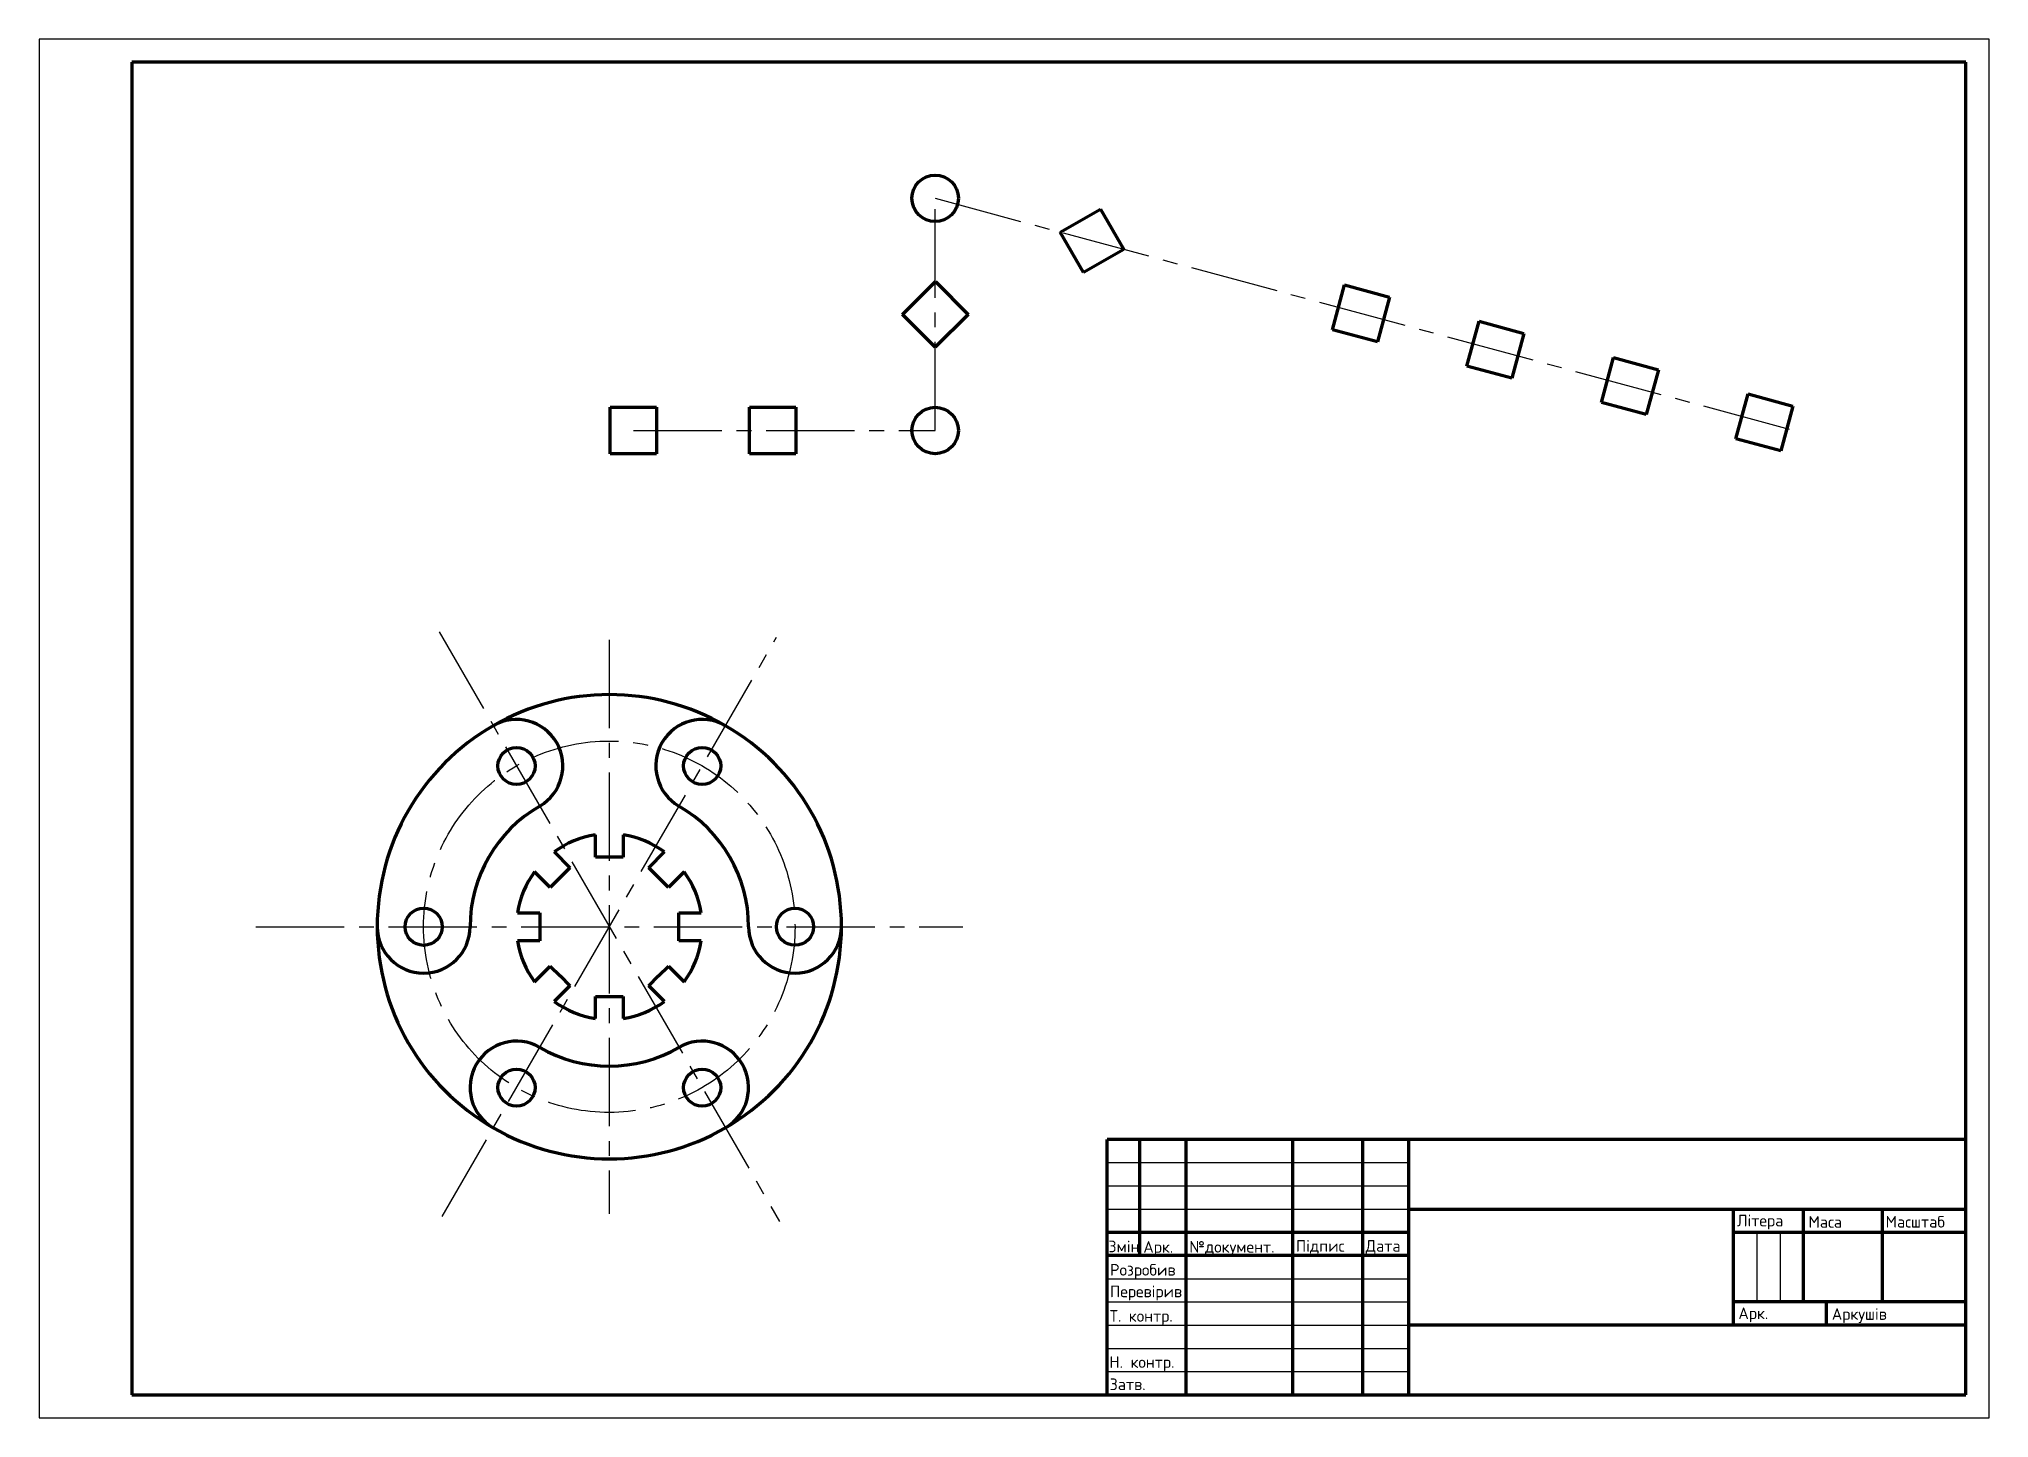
# Model space of a CAD drawing. Header units: millimetres. Extents: x -1865 to 420, y -531 to 297.
# Drawn here: x 0 to 420, y 0 to 297 of the extents above.
import ezdxf

# ---------------------------------------------------------------- set-up
doc = ezdxf.new("R2010")
doc.units = ezdxf.units.MM
doc.linetypes.add('CENTER2', pattern=[28.575, 19.05, -3.175, 3.175, -3.175])
doc.layers.get('0').update_dxf_attribs({"color": 31})
for name, color, linetype, lineweight in [('kontyr', 123, 'Continuous', 70), ('r-kontyr', 93, 'Continuous', 70), ('r-tonka', 151, 'Continuous', 25)]:
    doc.layers.add(name, color=color, linetype=linetype, lineweight=lineweight)
doc.layers.add('osi', color=51, linetype='CENTER2')
doc.layers.add('r-text', color=45, linetype='Continuous')
doc.styles.add('ДСТУ', font='isocpeur.ttf', dxfattribs={"height": 5})

# ---------------------------------------------------------------- blocks, each defined once
blk = doc.blocks.new('*U8')
at = {"layer": 'kontyr'}
for centre in [(-7.5, 14.64), (-27.5, -20)]:
    blk.add_circle(centre, 4, dxfattribs=at)
for centre, radius, start, end in [((12.5, -20), 50, 60, 180), ((-7.5, 14.64), 10, 300, 120), ((12.5, -20), 30, 120, 180), ((-27.5, -20), 10, 180, 0)]:
    blk.add_arc(centre, radius, start, end, dxfattribs=at)
blk = doc.blocks.new('*U9')
at = {"layer": 'kontyr', "color": 0, "linetype": 'ByBlock', "lineweight": -2, "transparency": 16777216}
blk.add_blockref('*U8', (123.48, 98.6), dxfattribs=at)
for p, rotation in [((159.55, 79.43), 240), ((124.91, 57.78), 120)]:
    blk.add_blockref('*U8', p, dxfattribs=dict(at, rotation=rotation))
blk = doc.blocks.new('*U10')
at = {"layer": 'kontyr'}
for p, q in [((-2.39, -1.43), (2.39, -1.43)), ((2.39, -1.43), (2.39, -4.43)), ((2.39, -7.43), (-2.39, -7.43)), ((2.39, -4.43), (2.39, -7.43))]:
    blk.add_line(p, q, dxfattribs=at)
blk.add_arc((17.39, -4.43), 20, 143.6269, 171.3731, dxfattribs=at)
blk = doc.blocks.new('*U11')
at = {"layer": 'kontyr', "color": 0, "linetype": 'ByBlock', "lineweight": -2, "transparency": 16777216}
for p, rotation in [((126.81, 94.03), 315.0000000000001), ((140.41, 95.99), 270.0000000000001), ((151.4, 87.76), 225), ((153.36, 74.17), 180), ((120.55, 69.44), 44.99999999999999), ((145.14, 63.18), 135), ((131.55, 61.22), 90)]:
    blk.add_blockref('*U10', p, dxfattribs=dict(at, rotation=rotation))
blk.add_blockref('*U10', (118.59, 83.03), dxfattribs=at)
blk = doc.blocks.new('*U28')
at = {"layer": 'kontyr'}
for p, q in [((-5, 5), (5, 5)), ((-5, -5), (-5, 5)), ((5, 5), (5, -5)), ((5, -5), (-5, -5))]:
    blk.add_line(p, q, dxfattribs=at)
blk = doc.blocks.new('*U30')
at = {"layer": 'kontyr'}
blk.add_circle((0, 0), 5, dxfattribs=at)
blk = doc.blocks.new('*U31')
at = {"layer": 'kontyr'}
for p, q in [((-7.09, 0), (0, 7.06)), ((0, 7.06), (7.06, -0.03)), ((-0.03, -7.09), (-7.09, 0)), ((7.06, -0.03), (-0.03, -7.09))]:
    blk.add_line(p, q, dxfattribs=at)
blk = doc.blocks.new('*U29')
at = {"layer": 'kontyr', "color": 0, "linetype": 'ByBlock', "lineweight": -2, "transparency": 16777216}
for name, p, rotation in [('*U30', (193.03, 262.69), 344.8759926916894), ('*U31', (226.82, 253.56), 344.8759926916894), ('*U31', (193.03, 237.69), 90.00000000000001), ('*U28', (284.74, 237.91), 344.8759926916894), ('*U28', (313.7, 230.08), 344.8759926916894), ('*U28', (342.66, 222.25), 344.8759926916894), ('*U28', (371.62, 214.43), 344.8759926916894)]:
    blk.add_blockref(name, p, dxfattribs=dict(at, rotation=rotation))
for name, p in [('*U28', (128.03, 212.69)), ('*U28', (158.03, 212.69)), ('*U30', (193.03, 212.69))]:
    blk.add_blockref(name, p, dxfattribs=at)

msp = doc.modelspace()

# ---------------------------------------------------------------- linework, layer by layer
for p, q in [((230, 60), (230, 60)), ((365, 45), (365, 45)), ((230, 35), (230, 35)), ((230, 35), (230, 35)), ((230, 35), (230, 35)), ((230, 35), (230, 35)), ((380, 25), (380, 25)), ((415, 20), (415, 20)), ((247, 5), (247, 5)), ((247, 5), (247, 5)), ((247, 5), (247, 5)), ((247, 5), (247, 5)), ((247, 5), (247, 5)), ((247, 5), (247, 5)), ((247, 5), (247, 5))]:
    msp.add_line(p, q)
at = {"layer": 'osi'}
for p, q in [((86.179, 169.295), (159.494, 42.308)), ((86.826, 43.429), (158.847, 168.173)), ((122.836, 167.608), (122.836, 43.994)), ((46.707, 105.801), (198.966, 105.801))]:
    msp.add_line(p, q, dxfattribs=at)
msp.add_lwpolyline([(128.029, 212.694), (193.029, 212.694), (193.029, 262.694), (378.029, 212.694)], dxfattribs=at)
msp.add_circle((122.836, 105.801), 40, dxfattribs=at)
at = {"layer": 'r-kontyr'}
for p, q in [((415, 292), (20, 292)), ((20, 292), (20, 5)), ((415, 5), (415, 292)), ((229.986, 60.006), (229.986, 5.006)), ((415.086, 60), (230.086, 60)), ((237, 60), (237, 35)), ((247, 60), (247, 5)), ((270, 60), (270, 5)), ((285.086, 60), (285.086, 5)), ((295, 60), (295, 5)), ((295, 45), (415, 45)), ((365, 20), (365, 45)), ((380, 45), (380, 25)), ((397, 45), (397, 25)), ((230, 40), (295, 40)), ((365, 40), (415, 40)), ((295, 35), (230, 35)), ((415, 25), (365, 25)), ((385, 20), (385, 25)), ((415, 20), (295, 20)), ((20, 5), (415, 5))]:
    msp.add_line(p, q, dxfattribs=at)
at = {"layer": 'r-tonka'}
for p, q in [((420, 297), (0, 297)), ((0, 297), (0, 0)), ((420, 0), (420, 297)), ((230.086, 55), (295.086, 55)), ((289.608, 55), (289.608, 55)), ((229.961, 50.002), (294.961, 50.002)), ((229.993, 45.002), (294.993, 45.002)), ((370, 40), (370, 25)), ((375, 40), (375, 25)), ((229.986, 30.002), (294.986, 30.002)), ((229.992, 25.002), (294.992, 25.002)), ((229.999, 20.002), (294.999, 20.002)), ((230.005, 15.002), (295.005, 15.002)), ((229.961, 10.002), (294.961, 10.002)), ((0, 0), (420, 0))]:
    msp.add_line(p, q, dxfattribs=at)

# ---------------------------------------------------------------- block references
at = {"layer": 'kontyr'}
for name, p in [('*U29', (0, 0)), ('*U9', (-13.139, 27.198)), ('*U11', (-13.139, 27.198))]:
    msp.add_blockref(name, p, dxfattribs=at)

# ---------------------------------------------------------------- texts
at = {"layer": 'r-text', "char_height": 2.5, "attachment_point": 1, "style": 'ДСТУ'}
for s, width, gutter_width, insert in [('Літера', 10, 12.5, (365.719, 43.779)), ('Маса', 10, 12.5, (381.112, 43.478)), ('Масштаб', 10, 12.5, (397.723, 43.506)), ('Змін', 10, 25, (230.326, 38.19)), ('Арк.', 10, 12.5, (237.848, 38.089)), ('\\pxi-3,l4,t4;№документ.', 22.4284, 12.5, (245.257, 38.112)), ('Підпис', 10, 12.5, (270.72, 38.315)), ('Розробив', 12.31071, 12.5, (230.674, 33.162)), ('Перевірив', 10, 12.5, (230.674, 28.501)), ('Т. контр.', 14.47953, 12.5, (230.616, 23.236)), ('Арк.', 10, 12.5, (366.016, 23.807)), ('Аркушів', 10, 12.5, (386.146, 23.642)), ('Н. контр.', 14.84177, 12.5, (230.536, 13.293)), ('Затв.', 10, 12.5, (230.598, 8.514))]:
    msp.add_mtext_dynamic_manual_height_columns(s, width=width, gutter_width=gutter_width, heights=[0], dxfattribs=dict(at, insert=insert))
at = {"layer": 'r-text', "insert": (285.727, 38.315), "char_height": 2.5, "attachment_point": 1, "style": 'ДСТУ'}
msp.add_mtext('Дата', dxfattribs=at)

doc.saveas('drawing.dxf')
